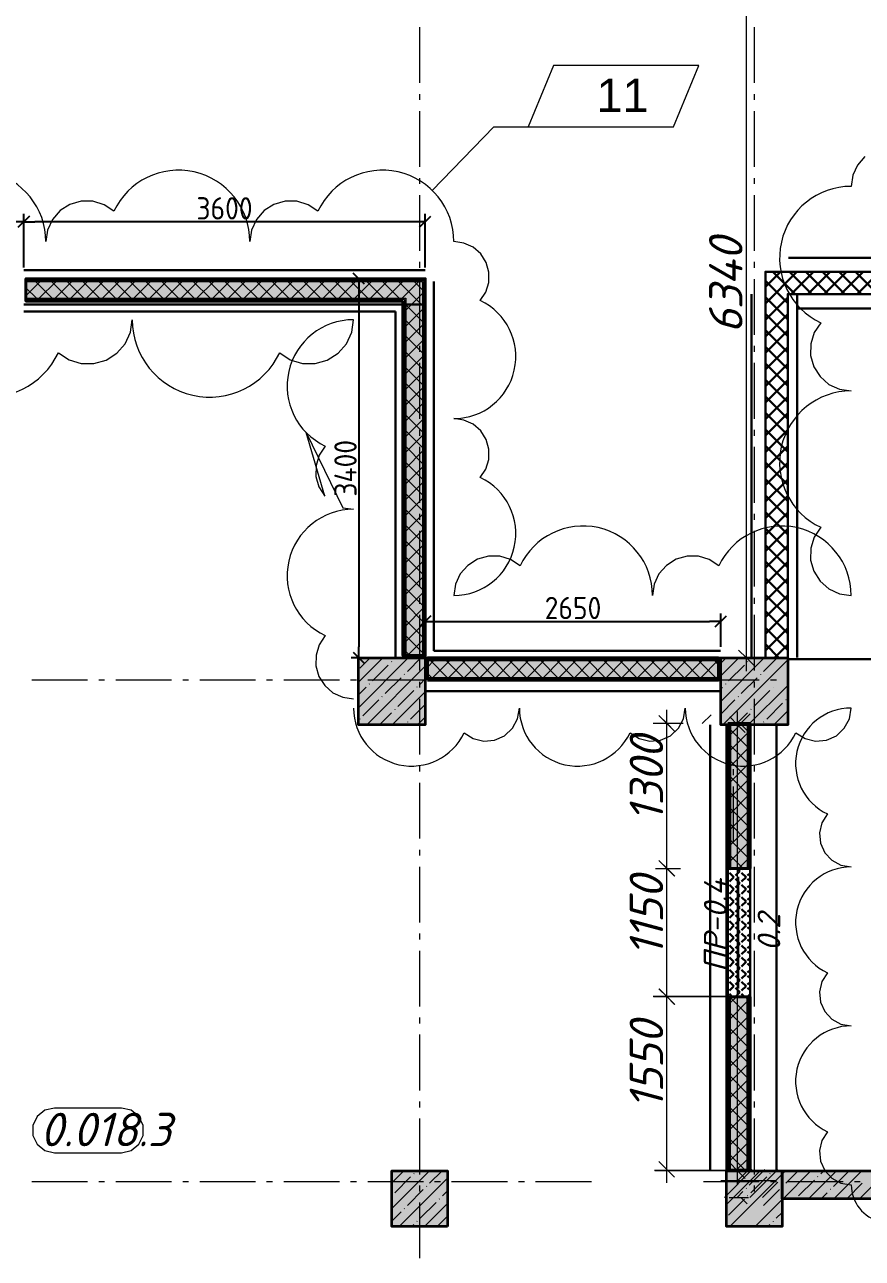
# Model space of a CAD drawing. Header units: millimetres. Extents: x -81576 to 1046824, y -248937 to 691537.
# Drawn here: x 132244 to 139755, y 659156 to 670219 of the extents above; entities that cross this region are included whole.
import ezdxf

# ---------------------------------------------------------------- set-up
doc = ezdxf.new("R2010")
doc.units = ezdxf.units.MM
for name, color, linetype, lineweight in [('0)', 6, 'Continuous', 30), ('0) расчет', 172, 'Continuous', 30), ('0) факт', 80, 'Continuous', 30), ('0.1) дверной проем', 5, 'Continuous', 30), ('0.2) Шпаклевка подвала и баз и фин', 5, 'Continuous', 30)]:
    doc.layers.add(name, color=color, linetype=linetype, lineweight=lineweight)
doc.layers.add('PDF _Геометрия', color=7, linetype='Continuous', true_color=0x1d1d1d)
doc.layers.add('PDF _Сплошная заливка', color=7, linetype='Continuous', true_color=0xffffff)
doc.layers.add('PDF _Текст', color=7, linetype='Continuous')
doc.styles.add('PDF GOST-Common', font='arial.ttf')
doc.styles.add('PDF ISOCPEUR Italic', font='isocpeui.ttf')
doc.styles.add('СПДС', font='isocpeur.ttf', dxfattribs={"width": 0.9})
doc.dimstyles.new('Размера А3', dxfattribs={"dimtxt": 200, "dimasz": 100, "dimexe": 70, "dimexo": 100, "dimgap": 20, "dimtad": 1, "dimdec": 0, "dimrnd": 10, "dimzin": 0, "dimdsep": 46, "dimtxsty": 'СПДС', "dimblk": 'ARROWHEAD_6', "dimcen": 1, "dimclrd": 256, "dimclre": 256, "dimclrt": 256, "dimazin": 0, "dimtfac": 1, "dimtdec": 0, "dimtmove": 2, "dimatfit": 3, "dimfxl": 1, "dimtolj": 1, "dimtzin": 0, "dimarcsym": 0})

# ---------------------------------------------------------------- blocks, each defined once
blk = doc.blocks.new('ARROWHEAD_6')
at = {"color": 0, "linetype": 'Continuous'}
for p, q in [((0, 0), (-1, 0)), ((-0.5, -0.5), (0.5, 0.5))]:
    blk.add_line(p, q, dxfattribs=at)
blk = doc.blocks.new('*D2381')
at = {"lineweight": -2, "transparency": 16777216}
for p, q in [((131536, 668041), (131536, 668522)), ((132136, 668452), (131636, 668452)), ((132236, 668041), (132236, 668522))]:
    blk.add_line(p, q, dxfattribs=at)
at = {"layer": 'Defpoints', "color": 0, "transparency": 16777216}
for p in [(131536, 668452), (131536, 667941), (132236, 667941)]:
    blk.add_point(p, dxfattribs=at)
at = {"lineweight": -2, "transparency": 16777216, "xscale": 100, "yscale": 100, "zscale": 100, "rotation": 180}
blk.add_blockref('ARROWHEAD_6', (131536, 668452), dxfattribs=at)
at = {"lineweight": -2, "transparency": 16777216, "xscale": 100, "yscale": 100, "zscale": 100}
blk.add_blockref('ARROWHEAD_6', (132236, 668452), dxfattribs=at)
at = {"transparency": 16777216, "insert": (131886, 668572), "char_height": 200, "attachment_point": 5, "style": 'СПДС'}
blk.add_mtext('\\A1;700', dxfattribs=at)
blk = doc.blocks.new('*D2382')
at = {"lineweight": -2, "transparency": 16777216}
for p, q in [((132236, 668041), (132236, 668522)), ((135736, 668452), (132336, 668452)), ((135836, 668041), (135836, 668522))]:
    blk.add_line(p, q, dxfattribs=at)
at = {"layer": 'Defpoints', "color": 0, "transparency": 16777216}
for p in [(132236, 668452), (132236, 667941), (135836, 667941)]:
    blk.add_point(p, dxfattribs=at)
at = {"lineweight": -2, "transparency": 16777216, "xscale": 100, "yscale": 100, "zscale": 100, "rotation": 180}
blk.add_blockref('ARROWHEAD_6', (132236, 668452), dxfattribs=at)
at = {"lineweight": -2, "transparency": 16777216, "xscale": 100, "yscale": 100, "zscale": 100}
blk.add_blockref('ARROWHEAD_6', (135836, 668452), dxfattribs=at)
at = {"transparency": 16777216, "insert": (134036, 668572), "char_height": 200, "attachment_point": 5, "style": 'СПДС'}
blk.add_mtext('\\A1;3600', dxfattribs=at)
blk = doc.blocks.new('*D2383')
at = {"lineweight": -2, "transparency": 16777216}
for p, q in [((135736, 667941), (135171, 667941)), ((135241, 667841), (135241, 664641)), ((135736, 664541), (135171, 664541))]:
    blk.add_line(p, q, dxfattribs=at)
at = {"layer": 'Defpoints', "color": 0, "transparency": 16777216}
for p in [(135836, 667941), (135241, 664541), (135836, 664541)]:
    blk.add_point(p, dxfattribs=at)
at = {"lineweight": -2, "transparency": 16777216, "xscale": 100, "yscale": 100, "zscale": 100}
for p, rotation in [((135241, 667941), 90), ((135241, 664541), 270)]:
    blk.add_blockref('ARROWHEAD_6', p, dxfattribs=dict(at, rotation=rotation))
at = {"transparency": 16777216, "insert": (135121, 666241), "char_height": 200, "attachment_point": 5, "rotation": 90, "style": 'СПДС'}
blk.add_mtext('\\A1;3400', dxfattribs=at)
blk = doc.blocks.new('*D2384')
at = {"lineweight": -2, "transparency": 16777216}
for p, q in [((135836, 664641), (135836, 664938)), ((138486, 664641), (138486, 664938)), ((135936, 664868), (138386, 664868))]:
    blk.add_line(p, q, dxfattribs=at)
at = {"layer": 'Defpoints', "color": 0, "transparency": 16777216}
for p in [(138486, 664868), (135836, 664541), (138486, 664541)]:
    blk.add_point(p, dxfattribs=at)
at = {"lineweight": -2, "transparency": 16777216, "xscale": 100, "yscale": 100, "zscale": 100, "rotation": 180}
blk.add_blockref('ARROWHEAD_6', (135836, 664868), dxfattribs=at)
at = {"lineweight": -2, "transparency": 16777216, "xscale": 100, "yscale": 100, "zscale": 100}
blk.add_blockref('ARROWHEAD_6', (138486, 664868), dxfattribs=at)
at = {"transparency": 16777216, "insert": (137161, 664988), "char_height": 200, "attachment_point": 5, "style": 'СПДС'}
blk.add_mtext('\\A1;2650', dxfattribs=at)

msp = doc.modelspace()

# ---------------------------------------------------------------- hatches: boundary and pattern name
at = {"layer": '0)', "transparency": 33554559}
h = msp.add_hatch(dxfattribs=at)
h.set_pattern_fill('ANSI37', color=256, scale=33)
h.paths.add_polyline_path([(139086, 667803.1), (144786, 667803.1), (144786, 668003.1), (138886, 668003.1), (138886, 664541.1), (139086, 664541.1)])
h.paths.add_polyline_path([(141556.8, 667801.6), (142706.5, 667801.6), (142706.5, 667803.1), (141556.8, 667803.1)], flags=16)
h.paths.add_polyline_path([(141556.8, 667801.6), (142706.5, 667801.6), (142706.5, 668003.1), (141556.8, 668003.1)], flags=17)
for points in [[(132256, 667928.3), (135836.2, 667928.3), (135836.2, 667940.8), (132256, 667940.8)], [(132256, 667915.8), (135823.7, 667915.8), (135823.7, 667928.3), (132256, 667928.3)], [(132256, 667765.8), (135811.2, 667765.8), (135811.2, 667915.8), (132256, 667915.8)], [(135823.7, 664561.1), (135823.7, 667915.8), (135811.2, 667915.8), (135811.2, 664561.1)], [(135836.2, 664561.1), (135836.2, 667928.3), (135823.7, 667928.3), (135823.7, 664561.1)], [(132256, 667753.3), (135661.2, 667753.3), (135661.2, 667765.8), (132256, 667765.8)], [(132256, 667740.8), (135648.7, 667740.8), (135648.7, 667753.3), (132256, 667753.3)], [(135648.7, 664561.1), (135648.7, 667740.8), (135636.2, 667740.8), (135636.2, 664561.1)], [(135648.7, 664561.1), (135661.2, 664561.1), (135661.2, 667753.3), (135648.7, 667753.3)], [(135811.2, 664561.1), (135811.2, 667765.8), (135661.2, 667765.8), (135661.2, 664561.1)], [(138466, 664528.6), (138466, 664541.1), (135856.2, 664541.1), (135856.2, 664528.6)], [(138466, 664516.1), (138466, 664528.6), (135856.2, 664528.6), (135856.2, 664516.1)], [(138466, 664366.1), (138466, 664516.1), (135856.2, 664516.1), (135856.2, 664366.1)], [(138466, 664353.6), (138466, 664366.1), (135856.2, 664366.1), (135856.2, 664353.6)], [(138466, 664341.1), (138466, 664353.6), (135856.2, 664353.6), (135856.2, 664341.1)], [(138548.3, 662651.9), (138560.8, 662651.9), (138560.8, 663951.9), (138548.3, 663951.9)], [(138573.3, 662651.9), (138723.3, 662651.9), (138723.3, 663951.9), (138573.3, 663951.9)], [(138560.8, 659951.9), (138560.8, 661501.9), (138548.3, 661501.9), (138548.3, 659951.9)], [(138723.3, 659951.9), (138723.3, 661501.9), (138573.3, 661501.9), (138573.3, 659951.9)]]:
    msp.add_hatch(color=256, dxfattribs=at).paths.add_polyline_path(points)
at = {"layer": '0.1) дверной проем', "transparency": 33554687}
h = msp.add_hatch(dxfattribs=at)
h.set_pattern_fill('ANGLE', color=256, scale=11, angle=135)
h.set_pattern_definition([(135, (812139.44, 558313.88), (-54.3305495, -54.3305495), [55.88, -20.955]), (225, (812139.44, 558313.88), (54.3305495, -54.3305495), [55.88, -20.955])])
h.paths.add_polyline_path([(138548.3, 661501.9), (138548.3, 662651.9), (138748.3, 662651.9), (138748.3, 661501.9)])
at = {"layer": 'PDF _Сплошная заливка', "true_color": 0x636466, "transparency": 33554559}
for points in [[(135236.2, 663941.1), (135836.2, 663941.1), (135836.2, 664541.1), (135236.2, 664541.1)], [(138486, 663941.1), (139086, 663941.1), (139086, 664541.1), (138486, 664541.1)], [(135536, 659441.1), (136036, 659441.1), (136036, 659941.1), (135536, 659941.1)], [(138536, 659441.1), (139036, 659441.1), (139036, 659941.1), (138536, 659941.1)], [(144536, 659691.1), (144536, 659941.1), (139036, 659941.1), (139036, 659691.1)]]:
    msp.add_hatch(color=251, dxfattribs=at).paths.add_polyline_path(points)

# ---------------------------------------------------------------- linework, layer by layer
at = {"layer": '0)'}
for points in [[(144786, 668003.1), (138886, 668003.1), (138886, 664541.1)], [(144786, 667803.1), (139086, 667803.1), (139086, 664541.1)], [(138886, 664541.1), (139086, 664541.1)], [(138536, 663941.1), (138536, 663056.6), (138536, 661906.6), (138536, 659941.1)]]:
    msp.add_lwpolyline(points, dxfattribs=at)
at = {"layer": '0)', "lineweight": 40}
for points in [[(135636.2, 667740.8), (132256, 667740.8), (132256, 667940.8), (135836.2, 667940.8), (135836.2, 667740.8), (135836.2, 664561.1), (135636.2, 664561.1)], [(135856.2, 664341.1), (135856.2, 664541.1), (138466, 664541.1), (138466, 664341.1)], [(138548.3, 663951.9), (138748.3, 663951.9), (138748.3, 662651.9), (138548.3, 662651.9)]]:
    msp.add_lwpolyline(points, close=True, dxfattribs=at)
at = {"layer": '0)', "lineweight": 9}
for points in [[(132256, 667928.3), (135823.7, 667928.3), (135823.7, 667740.8), (135823.7, 664561.1)], [(132256, 667915.8), (135811.2, 667915.8), (135811.2, 667740.8), (135811.2, 664561.1)], [(135453.4, 667915.8), (135603.4, 667765.8)], [(135636.4, 667915.8), (135486.4, 667765.8)], [(135594.9, 667915.8), (135744.9, 667765.8), (135811.2, 667699.4)], [(135777.8, 667915.8), (135627.8, 667765.8)], [(135736.3, 667915.8), (135811.2, 667840.9)], [(135786, 667938.3), (135786, 667438.3)], [(135811.2, 667807.7), (135769.2, 667765.8), (135661.2, 667657.7)], [(132256, 667765.8), (135661.2, 667765.8), (135661.2, 667740.8), (135661.2, 664561.1)], [(132256, 667753.3), (135648.7, 667753.3), (135648.7, 667740.8), (135648.7, 664561.1)], [(135661.2, 667708), (135811.2, 667558)], [(135811.2, 667666.3), (135661.2, 667516.3)], [(135661.2, 667566.6), (135811.2, 667416.6)], [(135811.2, 667524.9), (135661.2, 667374.9)], [(135661.2, 667425.2), (135811.2, 667275.2)], [(135811.2, 667383.5), (135661.2, 667233.5)], [(135786, 667338.3), (135786, 667285.3)], [(135661.2, 667283.8), (135811.2, 667133.8)], [(135811.2, 667242), (135661.2, 667092)], [(135786, 667185.3), (135786, 666685.3)], [(135856.2, 664528.6), (138466, 664528.6)], [(135856.2, 664516.1), (138466, 664516.1)], [(136873.2, 664516.1), (137023.2, 664366.1)], [(137045, 664516.1), (136895, 664366.1)], [(137014.6, 664516.1), (137164.6, 664366.1)], [(137186.5, 664516.1), (137036.5, 664366.1)], [(135856.2, 664366.1), (138466, 664366.1)], [(135856.2, 664353.6), (138466, 664353.6)], [(137325.7, 664341.1), (136825.7, 664341.1)], [(138560.8, 663951.9), (138560.8, 662651.9)], [(138573.3, 663951.9), (138573.3, 662651.9)], [(138723.3, 663951.9), (138723.3, 662651.9)], [(138735.8, 663951.9), (138735.8, 662651.9)], [(138723.3, 663437.9), (138573.3, 663287.9)], [(138598.3, 663388.6), (138598.3, 662897)], [(138573.3, 663331.2), (138723.3, 663181.2)], [(138723.3, 663296.5), (138573.3, 663146.5)], [(138573.3, 663189.8), (138723.3, 663039.8)], [(138723.3, 663155.1), (138573.3, 663005.1)], [(138573.3, 663048.4), (138723.3, 662898.4)], [(138723.3, 663013.6), (138573.3, 662863.6)], [(138573.3, 662907), (138723.3, 662757)], [(138723.3, 662872.2), (138573.3, 662722.2)], [(138573.3, 662765.5), (138687, 662651.9)], [(138723.3, 662730.8), (138644.4, 662651.9)], [(138560.8, 661501.9), (138560.8, 659951.9), (138548.3, 659951.9)], [(138625.8, 661501.9), (138573.3, 661449.4)], [(138723.3, 659951.9), (138573.3, 659951.9), (138573.3, 661501.9)], [(138573.3, 661492.7), (138723.3, 661342.7)], [(138705.6, 661501.9), (138723.3, 661484.2)], [(138735.8, 659951.9), (138723.3, 659951.9), (138723.3, 661501.9)], [(138748.3, 659951.9), (138735.8, 659951.9), (138735.8, 661501.9)], [(138723.3, 661458), (138573.3, 661308)], [(138573.3, 661351.3), (138723.3, 661201.3)], [(138723.3, 661316.6), (138573.3, 661166.6)], [(138573.3, 661209.9), (138723.3, 661059.9)], [(138723.3, 661175.2), (138573.3, 661025.2)], [(138573.3, 661068.5), (138723.3, 660918.5)], [(138723.3, 661033.7), (138573.3, 660883.7)], [(138573.3, 660927.1), (138723.3, 660777.1)], [(138723.3, 660892.3), (138573.3, 660742.3)], [(138573.3, 660785.6), (138723.3, 660635.6)], [(138723.3, 660750.9), (138573.3, 660600.9)], [(138573.3, 660644.2), (138723.3, 660494.2)], [(138723.3, 660609.5), (138573.3, 660459.5)], [(138573.3, 660502.8), (138723.3, 660352.8)], [(138723.3, 660468.1), (138573.3, 660318.1)]]:
    msp.add_lwpolyline(points, dxfattribs=at)
at = {"layer": '0)', "color": 7, "lineweight": 9}
for points in [[(138648.3, 661576.9), (138648.3, 662576.9)], [(138539.3, 661503.5), (138000.9, 661503.5), (137880.9, 661503.5)], [(138542.3, 661501.9), (138004, 661501.9), (137884, 661501.9)], [(138748.3, 661258.9), (138748.3, 661251.9)], [(138550.3, 659942.6), (138012, 659942.6), (137892, 659942.6)], [(138553.4, 659941), (138015, 659941), (137895, 659941)]]:
    msp.add_lwpolyline(points, dxfattribs=at)
at = {"layer": '0)', "lineweight": 40}
msp.add_lwpolyline([(138548.3, 659951.9), (138548.3, 661501.9), (138748.3, 661501.9), (138748.3, 659951.9)], dxfattribs=at)
at = {"layer": '0) расчет', "color": 1, "lineweight": 9}
for points in [[(139778.2, 669035.6), (139712.1, 668960.1), (139670.1, 668868.9), (139655.7, 668769.5, 0.801088), (139382.2, 667546.4), (139324.1, 667458.8), (139293.1, 667358.2), (139292, 667253.1), (139320.7, 667151.9), (139377, 667063.1), (139456.1, 666993.8), (139551.6, 666949.9), (139655.7, 666934.8, 0.8010888), (139382.2, 665711.6), (139324.1, 665624), (139293.1, 665523.5), (139292, 665418.4), (139320.7, 665317.2), (139377, 665228.4), (139456.1, 665159.1), (139551.6, 665115.1), (139655.7, 665100.1, 0.8010864), (138468.1, 665365.6), (138383, 665422.1), (138285.4, 665452.1), (138183.3, 665453.2), (138085.1, 665425.3), (137998.9, 665370.7), (137931.6, 665293.9), (137888.9, 665201.1), (137874.3, 665100.1, 0.8010864), (136686.7, 665365.6), (136601.6, 665422.1), (136504, 665452.1), (136401.9, 665453.2), (136303.7, 665425.3), (136217.4, 665370.7), (136150.2, 665293.9), (136107.5, 665201.1), (136092.9, 665100.1, 0.8010878), (136329.4, 666157.9), (136379.7, 666233.7), (136406.4, 666320.6), (136407.4, 666411.6), (136382.6, 666499.1), (136333.9, 666575.9), (136265.5, 666635.8), (136182.9, 666673.8), (136092.9, 666686.9, 0.801087), (136329.4, 667744.7), (136379.7, 667820.5), (136406.4, 667907.4), (136407.4, 667998.4), (136382.6, 668085.8), (136333.9, 668162.7), (136265.5, 668222.6), (136182.9, 668260.6), (136092.9, 668273.6, 0.8010896), (134873.2, 668546.4), (134785.8, 668604.4), (134685.6, 668635.2), (134580.7, 668636.3), (134479.8, 668607.7), (134391.2, 668551.6), (134322.2, 668472.7), (134278.3, 668377.4), (134263.3, 668273.6, 0.80109), (133043.6, 668546.4)], [(133043.6, 668546.4), (132956.2, 668604.4), (132856, 668635.2), (132751.2, 668636.3), (132650.3, 668607.7), (132561.7, 668551.6), (132492.6, 668472.7), (132448.8, 668377.4), (132433.8, 668273.6, 0.80109), (131214.1, 668546.4)], [(131223.9, 667573.6, 0.8010872), (132546.9, 667277.8), (132641.7, 667214.9), (132750.4, 667181.5), (132864.1, 667180.2), (132973.5, 667211.3), (133069.6, 667272.2), (133144.5, 667357.8), (133192.1, 667461.1), (133208.4, 667573.6, 0.8010878), (134531.4, 667277.8), (134626.1, 667214.9), (134734.9, 667181.5), (134848.6, 667180.2), (134958, 667211.3), (135054.1, 667272.2), (135129, 667357.8), (135176.6, 667461.1), (135192.9, 667573.6, 0.8010876), (134939.5, 666440.3), (134885.6, 666359.1), (134856.9, 666266), (134855.9, 666168.6), (134882.5, 666074.8), (134934.6, 665992.5), (134769.1, 666561), (135096.4, 665887.6), (135192.9, 665873.6, 0.8010881), (134939.5, 664740.3), (134885.6, 664659.1), (134856.9, 664566), (134855.9, 664468.6), (134882.5, 664374.8), (134934.6, 664292.5), (135007.9, 664228.3), (135096.4, 664187.6), (135192.9, 664173.6)], [(135192.9, 664091.1, 0.8010879), (136184.6, 663869.3), (136266.8, 663817.2), (136361.4, 663794.4), (136458.4, 663803.3), (136547.2, 663843), (136618.5, 663909.3), (136664.6, 663995.1), (136680.5, 664091.1, 0.8010879), (137672.2, 663869.3), (137754.4, 663817.2), (137849, 663794.4), (137946, 663803.3), (138034.8, 663843), (138106.1, 663909.3), (138152.2, 663995.1), (138168.1, 664091.1, 0.8010879), (139159.8, 663869.3), (139242, 663817.2), (139336.7, 663794.4), (139433.6, 663803.3), (139522.4, 663843), (139593.7, 663909.3), (139639.8, 663995.1), (139655.7, 664091.1, 0.8010874), (139443.3, 663141.1), (139393.3, 663062.4), (139371.5, 662971.7), (139380, 662878.9), (139418.1, 662793.8), (139481.6, 662725.5), (139563.7, 662681.4), (139655.7, 662666.1, 0.8010882), (139443.3, 661716.1), (139393.3, 661637.4), (139371.5, 661546.7), (139380, 661453.9), (139418.1, 661368.8), (139481.6, 661300.5), (139563.7, 661256.4), (139655.7, 661241.1, 0.8010884), (139443.3, 660291.1), (139393.3, 660212.4), (139371.5, 660121.7), (139380, 660028.9), (139418.1, 659943.8), (139481.6, 659875.5), (139563.7, 659831.4), (139655.7, 659816.1, 0.8010885), (140300.3, 659672)]]:
    msp.add_lwpolyline(points, format="xyb", dxfattribs=at)
at = {"layer": '0) расчет'}
for points in [[(132236, 667708.7), (135836.2, 667708.7), (135836.2, 664541.1), (138486, 664541.1)], [(139086, 664528.6), (140148.5, 664528.6)]]:
    msp.add_lwpolyline(points, dxfattribs=at)
at = {"layer": '0) факт'}
for points in [[(132236, 667708.7), (135836.2, 667708.7), (135836.2, 664541.1), (138486, 664541.1)], [(138536.9, 663941.1), (138536.9, 659941.1)]]:
    msp.add_lwpolyline(points, dxfattribs=at)
at = {"layer": '0.1) дверной проем'}
msp.add_lwpolyline([(138548.3, 661501.9), (138548.3, 662651.9), (138748.3, 662651.9), (138748.3, 661501.9)], close=True, dxfattribs=at)
at = {"layer": '0.2) Шпаклевка подвала и баз и фин'}
for p, q in [((139092.4, 668127.5), (144792.4, 668127.5)), ((135836.2, 668018.6), (132236, 668018.6)), ((135913.7, 664604.8), (135913.7, 667915.8)), ((138762.6, 664541.1), (138762.6, 667803.1)), ((139171.2, 664543.1), (139171.2, 667805.1)), ((139171.2, 667672.8), (144871.2, 667672.8)), ((135569.2, 667646.6), (132236, 667646.6)), ((135569.2, 664541.1), (135569.2, 667646.6))]:
    msp.add_line(p, q, dxfattribs=at)
for points in [[(138483.6, 664604.8), (135913.7, 664604.8)], [(138486, 664241.1), (135836.2, 664241.1)], [(138390.6, 659941.1), (138391.5, 663941.2)], [(138985.7, 659941.1), (138986.5, 663941.2)]]:
    msp.add_lwpolyline(points, dxfattribs=at)
at = {"layer": 'PDF _Геометрия', "color": 7, "lineweight": 9}
for points in [[(138715.6, 664421.1), (138715.6, 671000.8)], [(135786, 670197), (135786, 669697)], [(138786, 670197), (138786, 669697)], [(135786, 669597), (135786, 669544.1)], [(138786, 669597), (138786, 669544.1)], [(135786, 669444.1), (135786, 668944.1)], [(138786, 669444.1), (138786, 668944.1)], [(135898.9, 668732.8), (136452.5, 669302.3), (136758, 669302.3)], [(135786, 668844.1), (135786, 668791.2)], [(138786, 668844.1), (138786, 668791.2)], [(135786, 668691.2), (135786, 668191.2)], [(138786, 668691.2), (138786, 668191.2)], [(135786, 668091.2), (135786, 668038.3)], [(138786, 668091.2), (138786, 668038.3)], [(138786, 667938.3), (138786, 667438.3)], [(138786, 667338.3), (138786, 667285.3)], [(138786, 667185.3), (138786, 666685.3)], [(135786, 666585.3), (135786, 666532.4)], [(138786, 666585.3), (138786, 666532.4)], [(135786, 666432.4), (135786, 665932.4)], [(138786, 666432.4), (138786, 665932.4)], [(135786, 665832.4), (135786, 665779.5)], [(138786, 665832.4), (138786, 665779.5)], [(135786, 665679.5), (135786, 665179.5)], [(138786, 665679.5), (138786, 665179.5)], [(135786, 665079.5), (135786, 665026.6)], [(138786, 665079.5), (138786, 665026.6)], [(135786, 664926.6), (135786, 664426.6)], [(138786, 664926.6), (138786, 664426.6)], [(138645.6, 664611.1), (138715.6, 664541.1), (138785.6, 664471.1)], [(138616.6, 664541.1), (138715.6, 664541.1), (138835.6, 664541.1)], [(132808.2, 664341.1), (132308.2, 664341.1)], [(132961.1, 664341.1), (132908.2, 664341.1)], [(133561.1, 664341.1), (133061.1, 664341.1)], [(133714.1, 664341.1), (133661.1, 664341.1)], [(134314.1, 664341.1), (133814.1, 664341.1)], [(134467, 664341.1), (134414.1, 664341.1)], [(135067, 664341.1), (134567, 664341.1)], [(135219.9, 664341.1), (135167, 664341.1)], [(135819.9, 664341.1), (135319.9, 664341.1)], [(135972.8, 664341.1), (135919.9, 664341.1)], [(136572.8, 664341.1), (136072.8, 664341.1)], [(136725.7, 664341.1), (136672.8, 664341.1)], [(137478.7, 664341.1), (137425.7, 664341.1)], [(138078.7, 664341.1), (137578.7, 664341.1)], [(138231.6, 664341.1), (138178.7, 664341.1)], [(138831.6, 664341.1), (138331.6, 664341.1)], [(138984.5, 664341.1), (138931.6, 664341.1)], [(135786, 664326.6), (135786, 664273.7)], [(138786, 664326.6), (138786, 664273.7)], [(135786, 664173.7), (135786, 663673.7)], [(138786, 664173.7), (138786, 663673.7)], [(137930.9, 664023.5), (138000.9, 663953.5), (138070.9, 663883.5)], [(137934, 664021.9), (138004, 663951.9), (138074, 663881.9)], [(138000.9, 659833.5), (138000.9, 661503.5), (138000.9, 662653.5), (138000.9, 664073.5)], [(138565.9, 664011.1), (138635.9, 663941.1), (138705.9, 663871.1)], [(138635.9, 659821.1), (138635.9, 664061.1)], [(138145.3, 663953.5), (138000.9, 663953.5), (137880.9, 663953.5)], [(138148.3, 663951.9), (138004, 663951.9), (137884, 663951.9)], [(138536.9, 663941.1), (138635.9, 663941.1), (138755.9, 663941.1)], [(135786, 663573.7), (135786, 663520.8)], [(138786, 663573.7), (138786, 663520.8)], [(138598.3, 663541.5), (138598.3, 663488.6)], [(135786, 663420.8), (135786, 662920.8)], [(138786, 663420.8), (138786, 662920.8)], [(135786, 662820.8), (135786, 662767.8)], [(138786, 662820.8), (138786, 662767.8)], [(137930.9, 662723.5), (138000.9, 662653.5), (138070.9, 662583.5)], [(137934, 662721.9), (138004, 662651.9), (138074, 662581.9)], [(135786, 662667.8), (135786, 662167.8)], [(137901.9, 662653.5), (138000.9, 662653.5), (138120.9, 662653.5)], [(137905, 662651.9), (138004, 662651.9), (138124, 662651.9)], [(138786, 662667.8), (138786, 662167.8)], [(135786, 662067.8), (135786, 662014.9)], [(138786, 662067.8), (138786, 662014.9)], [(135786, 661914.9), (135786, 661414.9)], [(138786, 661914.9), (138786, 661414.9)], [(137930.9, 661573.5), (138000.9, 661503.5), (138070.9, 661433.5)], [(137934, 661571.9), (138004, 661501.9), (138074, 661431.9)], [(135786, 661314.9), (135786, 661262)], [(138786, 661314.9), (138786, 661262)], [(135786, 661162), (135786, 660662)], [(138786, 661162), (138786, 660662)], [(135786, 660562), (135786, 660509.1)], [(138786, 660562), (138786, 660509.1)], [(135786, 660409.1), (135786, 659909.1)], [(138786, 660409.1), (138786, 659909.1)], [(137930.9, 660023.5), (138000.9, 659953.5), (138070.9, 659883.5)], [(138536.9, 659941.1), (138635.9, 659941.1), (138755.9, 659941.1)], [(138565.9, 660011.1), (138635.9, 659941.1), (138705.9, 659871.1)], [(132808.2, 659841.1), (132308.2, 659841.1)], [(132961.1, 659841.1), (132908.2, 659841.1)], [(133561.1, 659841.1), (133061.1, 659841.1)], [(133714.1, 659841.1), (133661.1, 659841.1)], [(134314.1, 659841.1), (133814.1, 659841.1)], [(134467, 659841.1), (134414.1, 659841.1)], [(135067, 659841.1), (134567, 659841.1)], [(135219.9, 659841.1), (135167, 659841.1)], [(135819.9, 659841.1), (135319.9, 659841.1)], [(135786, 659809.1), (135786, 659756.2)], [(135972.8, 659841.1), (135919.9, 659841.1)], [(136572.8, 659841.1), (136072.8, 659841.1)], [(136725.7, 659841.1), (136672.8, 659841.1)], [(137325.7, 659841.1), (136825.7, 659841.1)], [(138831.6, 659841.1), (138331.6, 659841.1)], [(138985.6, 659851.9), (138485.6, 659851.9)], [(138786, 659809.1), (138786, 659756.2)], [(138984.5, 659841.1), (138931.6, 659841.1)], [(139584.5, 659841.1), (139084.5, 659841.1)], [(139737.4, 659841.1), (139684.5, 659841.1)], [(138560.8, 659701.9), (138573.3, 659701.9), (138723.3, 659701.9), (138735.8, 659701.9)], [(135786, 659656.2), (135786, 659156.2)]]:
    msp.add_lwpolyline(points, dxfattribs=at)
for points in [[(138062.4, 669302.3), (138290.7, 669852.9), (136986.3, 669852.9), (136758, 669302.3)], [(133112.3, 660503.4), (132512.3, 660503.4), (132425.5, 660483.6), (132356, 660428.1), (132317.3, 660347.9), (132317.3, 660258.9), (132356, 660178.7), (132425.5, 660123.2), (132512.3, 660103.4), (133112.3, 660103.4), (133199.1, 660123.2), (133268.7, 660178.7), (133307.3, 660258.9), (133307.3, 660347.9), (133268.7, 660428.1), (133199.1, 660483.6)]]:
    msp.add_lwpolyline(points, close=True, dxfattribs=at)
at = {"layer": 'PDF _Геометрия', "lineweight": 9}
for points in [[(132383.7, 667915.8), (132256, 667788.1)], [(132342.2, 667915.8), (132492.2, 667765.8)], [(132525.1, 667915.8), (132375.1, 667765.8)], [(132483.6, 667915.8), (132633.6, 667765.8)], [(132666.5, 667915.8), (132516.5, 667765.8)], [(132625, 667915.8), (132775, 667765.8)], [(132807.9, 667915.8), (132657.9, 667765.8)], [(132766.4, 667915.8), (132916.4, 667765.8)], [(132949.3, 667915.8), (132799.3, 667765.8)], [(132907.8, 667915.8), (133057.8, 667765.8)], [(133090.8, 667915.8), (132940.8, 667765.8)], [(133049.3, 667915.8), (133199.3, 667765.8)], [(133232.2, 667915.8), (133082.2, 667765.8)], [(133190.7, 667915.8), (133340.7, 667765.8)], [(133373.6, 667915.8), (133223.6, 667765.8)], [(133332.1, 667915.8), (133482.1, 667765.8)], [(133515, 667915.8), (133365, 667765.8)], [(133473.5, 667915.8), (133623.5, 667765.8)], [(133656.5, 667915.8), (133506.5, 667765.8)], [(133615, 667915.8), (133765, 667765.8)], [(133797.9, 667915.8), (133647.9, 667765.8)], [(133756.4, 667915.8), (133906.4, 667765.8)], [(133939.3, 667915.8), (133789.3, 667765.8)], [(133897.8, 667915.8), (134047.8, 667765.8)], [(134080.7, 667915.8), (133930.7, 667765.8)], [(134039.2, 667915.8), (134189.2, 667765.8)], [(134222.1, 667915.8), (134072.1, 667765.8)], [(134180.6, 667915.8), (134330.6, 667765.8)], [(134363.6, 667915.8), (134213.6, 667765.8)], [(134322.1, 667915.8), (134472.1, 667765.8)], [(134505, 667915.8), (134355, 667765.8)], [(134463.5, 667915.8), (134613.5, 667765.8)], [(134646.4, 667915.8), (134496.4, 667765.8)], [(134604.9, 667915.8), (134754.9, 667765.8)], [(134787.8, 667915.8), (134637.8, 667765.8)], [(134746.3, 667915.8), (134896.3, 667765.8)], [(134929.2, 667915.8), (134779.2, 667765.8)], [(134887.7, 667915.8), (135037.7, 667765.8)], [(135070.7, 667915.8), (134920.7, 667765.8)], [(135029.2, 667915.8), (135179.2, 667765.8)], [(135212.1, 667915.8), (135062.1, 667765.8)], [(135170.6, 667915.8), (135320.6, 667765.8)], [(135353.5, 667915.8), (135203.5, 667765.8)], [(135312, 667915.8), (135462, 667765.8)], [(135494.9, 667915.8), (135344.9, 667765.8)], [(132256, 667860.5), (132350.7, 667765.8)], [(135661.2, 667142.3), (135811.2, 666992.3)], [(135811.2, 667100.6), (135661.2, 666950.6)], [(135661.2, 667000.9), (135811.2, 666850.9)], [(135811.2, 666959.2), (135661.2, 666809.2)], [(135661.2, 666859.5), (135811.2, 666709.5)], [(135811.2, 666817.8), (135661.2, 666667.8)], [(135661.2, 666718.1), (135811.2, 666568.1)], [(135811.2, 666676.4), (135661.2, 666526.4)], [(135661.2, 666576.7), (135811.2, 666426.7)], [(135811.2, 666534.9), (135661.2, 666384.9)], [(135661.2, 666435.2), (135811.2, 666285.2)], [(135811.2, 666393.5), (135661.2, 666243.5)], [(135661.2, 666293.8), (135811.2, 666143.8)], [(135811.2, 666252.1), (135661.2, 666102.1)], [(135661.2, 666152.4), (135811.2, 666002.4)], [(135811.2, 666110.7), (135661.2, 665960.7)], [(135661.2, 666011), (135811.2, 665861)], [(135811.2, 665969.3), (135661.2, 665819.3)], [(135661.2, 665869.5), (135811.2, 665719.5)], [(135811.2, 665827.8), (135661.2, 665677.8)], [(135661.2, 665728.1), (135811.2, 665578.1)], [(135811.2, 665686.4), (135661.2, 665536.4)], [(135661.2, 665586.7), (135811.2, 665436.7)], [(135811.2, 665545), (135661.2, 665395)], [(135661.2, 665445.3), (135811.2, 665295.3)], [(135811.2, 665403.6), (135661.2, 665253.6)], [(135661.2, 665303.9), (135811.2, 665153.9)], [(135811.2, 665262.1), (135661.2, 665112.1)], [(135661.2, 665162.4), (135811.2, 665012.4)], [(135811.2, 665120.7), (135661.2, 664970.7)], [(135661.2, 665021), (135811.2, 664871)], [(135811.2, 664979.3), (135661.2, 664829.3)], [(135661.2, 664879.6), (135811.2, 664729.6)], [(135811.2, 664837.9), (135661.2, 664687.9)], [(135661.2, 664738.2), (135811.2, 664588.2)], [(135811.2, 664696.5), (135675.8, 664561.1)], [(135661.2, 664596.8), (135696.8, 664561.1)], [(135455.2, 664541.1), (135236.2, 664322.1)], [(135683.3, 664541.1), (135236.2, 664094)], [(135341.1, 664541.1), (135248.3, 664448.3)], [(135836.2, 664465.9), (135311.3, 663941.1)], [(135504.9, 664476.8), (135362.3, 664334.2)], [(135535.8, 664507.7), (135533.4, 664505.3)], [(135569.2, 664541.1), (135561.9, 664533.8)], [(135797.3, 664541.1), (135676, 664419.8)], [(135913.7, 664516.1), (135856.2, 664458.6)], [(135883.2, 664516.1), (136033.2, 664366.1)], [(136055.1, 664516.1), (135905.1, 664366.1)], [(136024.7, 664516.1), (136174.7, 664366.1)], [(136196.5, 664516.1), (136046.5, 664366.1)], [(136166.1, 664516.1), (136316.1, 664366.1)], [(136337.9, 664516.1), (136187.9, 664366.1)], [(136307.5, 664516.1), (136457.5, 664366.1)], [(136479.3, 664516.1), (136329.3, 664366.1)], [(136448.9, 664516.1), (136598.9, 664366.1)], [(136620.8, 664516.1), (136470.8, 664366.1)], [(136590.3, 664516.1), (136740.3, 664366.1)], [(136762.2, 664516.1), (136612.2, 664366.1)], [(136731.8, 664516.1), (136881.8, 664366.1)], [(136903.6, 664516.1), (136753.6, 664366.1)], [(137156, 664516.1), (137306, 664366.1)], [(137327.9, 664516.1), (137177.9, 664366.1)], [(137297.4, 664516.1), (137447.4, 664366.1)], [(137469.3, 664516.1), (137319.3, 664366.1)], [(137438.9, 664516.1), (137588.9, 664366.1)], [(137610.7, 664516.1), (137460.7, 664366.1)], [(137580.3, 664516.1), (137730.3, 664366.1)], [(137752.1, 664516.1), (137602.1, 664366.1)], [(137721.7, 664516.1), (137871.7, 664366.1)], [(137893.6, 664516.1), (137743.6, 664366.1)], [(137863.1, 664516.1), (138013.1, 664366.1)], [(138035, 664516.1), (137885, 664366.1)], [(138004.6, 664516.1), (138154.6, 664366.1)], [(138176.4, 664516.1), (138026.4, 664366.1)], [(138146, 664516.1), (138296, 664366.1)], [(138317.8, 664516.1), (138167.8, 664366.1)], [(138287.4, 664516.1), (138437.4, 664366.1)], [(138459.2, 664516.1), (138309.2, 664366.1)], [(138428.8, 664516.1), (138466, 664478.9)], [(138648.5, 664541.1), (138486, 664378.6)], [(138876.6, 664541.1), (138486, 664150.5)], [(138534.5, 664541.1), (138486, 664492.6)], [(139086, 664522.4), (138504.7, 663941.1)], [(138698.3, 664476.8), (138555.7, 664334.2)], [(138729.2, 664507.7), (138726.8, 664505.3)], [(138762.6, 664541.1), (138755.3, 664533.8)], [(138990.7, 664541.1), (138869.4, 664419.8)], [(135619, 664362.8), (135476.4, 664220.2)], [(135649.8, 664393.6), (135647.5, 664391.3)], [(135836.2, 664351.9), (135790, 664305.7)], [(135856.2, 664401.8), (135891.8, 664366.1)], [(138466, 664381.4), (138450.7, 664366.1)], [(138812.3, 664362.8), (138669.8, 664220.2)], [(138843.2, 664393.6), (138840.8, 664391.3)], [(135305.3, 664277.2), (135236.2, 664208.1)], [(135336.2, 664308.1), (135333.8, 664305.7)], [(135836.2, 664237.8), (135539.4, 663941.1)], [(135733, 664248.7), (135590.4, 664106.1)], [(135763.9, 664279.6), (135761.5, 664277.2)], [(138498.7, 664277.2), (138486, 664264.5)], [(138529.6, 664308.1), (138527.2, 664305.7)], [(139086, 664294.3), (138732.8, 663941.1)], [(138926.4, 664248.7), (138783.8, 664106.1)], [(138957.3, 664279.6), (138954.9, 664277.2)], [(135419.4, 664163.2), (135276.8, 664020.6)], [(135450.2, 664194.1), (135447.9, 664191.7)], [(135836.2, 664123.8), (135704.5, 663992.1)], [(138612.7, 664163.2), (138486, 664036.4)], [(138643.6, 664194.1), (138641.3, 664191.7)], [(139040.4, 664134.7), (138897.9, 663992.1)], [(139071.3, 664165.5), (139068.9, 664163.2)], [(135533.4, 664049.1), (135425.4, 663941.1)], [(135564.3, 664080), (135561.9, 664077.6)], [(135836.2, 664009.7), (135767.5, 663941.1)], [(138399.9, 664031.4), (138320.4, 663951.9)], [(138726.8, 664049.1), (138618.8, 663941.1)], [(138748.3, 664037.6), (138662.6, 663951.9)], [(138757.7, 664080), (138755.3, 664077.6)], [(139086, 664066.2), (138960.9, 663941.1)], [(135250.7, 663994.5), (135248.3, 663992.1)], [(135678.3, 663966), (135676, 663963.6)], [(138671.6, 663951.9), (138573.3, 663853.6)], [(138573.3, 663896.9), (138723.3, 663746.9)], [(138659.8, 663951.9), (138723.3, 663888.3)], [(138871.7, 663966), (138869.4, 663963.6)], [(139086, 663952.1), (139075, 663941.1)], [(138723.3, 663862.2), (138573.3, 663712.2)], [(138573.3, 663755.5), (138723.3, 663605.5)], [(138723.3, 663720.8), (138573.3, 663570.8)], [(138573.3, 663614.1), (138723.3, 663464.1)], [(138723.3, 663579.3), (138573.3, 663429.3)], [(138573.3, 663472.6), (138723.3, 663322.6)], [(138573.3, 660361.4), (138723.3, 660211.4)], [(138723.3, 660326.6), (138573.3, 660176.6)], [(138573.3, 660220), (138723.3, 660070)], [(138723.3, 660185.2), (138573.3, 660035.2)], [(138573.3, 660078.5), (138700, 659951.9)], [(138723.3, 660043.8), (138631.4, 659951.9)], [(135645.2, 659941.1), (135536, 659831.9)], [(135873.3, 659941.1), (135536, 659603.8)], [(135735.4, 659917.2), (135733, 659914.8)], [(135987.4, 659941.1), (135875.6, 659829.3)], [(138768.3, 659951.9), (138518.3, 659701.9)], [(138838.6, 659941.1), (138536, 659638.5)], [(139066.7, 659941.1), (139036, 659910.4), (138566.7, 659441.1)], [(138724.6, 659941.1), (138641.3, 659857.8)], [(138882.4, 659951.9), (138742.1, 659811.5)], [(138996.4, 659951.9), (138746.4, 659701.9)], [(138928.8, 659917.2), (138926.4, 659914.8)], [(139294.8, 659941.1), (139044.8, 659691.1)], [(139180.8, 659941.1), (139068.9, 659829.3)], [(139522.9, 659941.1), (139272.9, 659691.1)], [(139408.8, 659941.1), (139382.6, 659914.8)], [(139636.9, 659941.1), (139496.6, 659800.8)], [(139751, 659941.1), (139501, 659691.1)], [(139979.1, 659941.1), (139729.1, 659691.1)], [(135704.5, 659886.3), (135561.9, 659743.8)], [(136036, 659875.7), (135601.4, 659441.1)], [(135849.4, 659803.2), (135847.1, 659800.8)], [(138897.9, 659886.3), (138755.3, 659743.8)], [(138998.7, 659840.1), (138860.5, 659701.9)], [(139029.6, 659870.9), (139027.2, 659868.6)], [(139042.8, 659803.2), (139040.4, 659800.8)], [(139325.6, 659857.8), (139183, 659715.3)], [(139356.4, 659888.7), (139354.1, 659886.3)], [(139753.2, 659829.3), (139615, 659691.1)], [(135818.5, 659772.3), (135676, 659629.7)], [(136036, 659761.6), (135989.6, 659715.3)], [(138685, 659754.5), (138632.4, 659701.9)], [(138667.2, 659701.9), (138723.3, 659645.7)], [(138715.9, 659785.4), (138713.5, 659783)], [(138729.2, 659717.6), (138726.8, 659715.3)], [(139011.9, 659772.3), (138869.4, 659629.7)], [(139439.6, 659743.8), (139386.9, 659691.1)], [(139470.5, 659774.6), (139468.1, 659772.3)], [(135649.8, 659603.6), (135647.5, 659601.2)], [(135932.6, 659658.2), (135790, 659515.7)], [(136036, 659647.6), (135829.5, 659441.1)], [(135963.5, 659689.1), (135961.1, 659686.7)], [(138698.3, 659686.7), (138555.7, 659544.2)], [(139036, 659682.3), (138794.8, 659441.1)], [(135619, 659572.7), (135536, 659489.7)], [(135763.9, 659489.5), (135761.5, 659487.2)], [(136036, 659533.5), (135943.6, 659441.1)], [(138957.3, 659489.5), (138954.9, 659487.2)], [(139036, 659568.3), (138983.4, 659515.7)], [(135733, 659458.6), (135715.5, 659441.1)], [(138926.4, 659458.6), (138908.8, 659441.1)], [(139036, 659454.2), (139022.9, 659441.1)]]:
    msp.add_lwpolyline(points, dxfattribs=at)
at = {"layer": 'PDF _Геометрия', "color": 7, "lineweight": 35}
for points in [[(135836.2, 664541.1), (135836.2, 663941.1), (135236.2, 663941.1), (135236.2, 664541.1)], [(139086, 664541.1), (139086, 663941.1), (138486, 663941.1), (138486, 664541.1)], [(136036, 659441.1), (135536, 659441.1), (135536, 659941.1), (136036, 659941.1)], [(139036, 659941.1), (139036, 659441.1), (138536, 659441.1), (138536, 659941.1)], [(139036, 659691.1), (139036, 659941.1), (144536, 659941.1), (144536, 659691.1)]]:
    msp.add_lwpolyline(points, close=True, dxfattribs=at)

# ---------------------------------------------------------------- texts
at = {"layer": '0)', "color": 12, "true_color": 0xdd0000, "char_height": 203.2, "attachment_point": 4, "rotation": 90, "style": 'PDF ISOCPEUR Italic'}
for s, insert in [('ПР-0.4', (138436.7, 661722.5)), ('0.2', (138917.8, 661910.1))]:
    msp.add_mtext(s, dxfattribs=dict(at, insert=insert))
at = {"layer": 'PDF _Текст', "char_height": 300, "attachment_point": 4}
for s, insert, style in [('11', (137371.9, 669585), 'PDF GOST-Common'), ('0.018.3', (132383.2, 660311.4), 'PDF ISOCPEUR Italic')]:
    msp.add_mtext(s, dxfattribs=dict(at, insert=insert, style=style))
at = {"layer": 'PDF _Текст', "char_height": 300, "attachment_point": 4, "rotation": 90, "style": 'PDF ISOCPEUR Italic'}
for s, insert in [('6340', (138530.9, 667450.4)), ('1300', (137819.3, 663068.2)), ('1150', (137819.3, 661862.3)), ('1550', (137819.3, 660493.2))]:
    msp.add_mtext(s, dxfattribs=dict(at, insert=insert))

# ---------------------------------------------------------------- dimensions: what is measured, and where the dimension line sits
for base, p1, p2, picture, middle in [((131536, 668452.2), (132236, 667940.8), (131536, 667940.8), '*D2381', (131886, 668572.2)), ((132236, 668452.2), (135836.2, 667940.8), (132236, 667940.8), '*D2382', (134036.1, 668572.2)), ((138486, 664867.9), (135836.2, 664541.1), (138486, 664541.1), '*D2384', (137161.1, 664987.9))]:
    dim = msp.add_linear_dim(base=base, p1=p1, p2=p2, dimstyle='Размера А3')
    dim.commit()
    dim.dimension.update_dxf_attribs({"geometry": picture, "text_midpoint": middle})
dim = msp.add_linear_dim(base=(135241.4, 664541.1), p1=(135836.2, 667940.8), p2=(135836.2, 664541.1), angle=90, dimstyle='Размера А3')
dim.commit()
dim.dimension.update_dxf_attribs({"geometry": '*D2383', "text_midpoint": (135121.4, 666240.9)})

doc.saveas('drawing.dxf')
